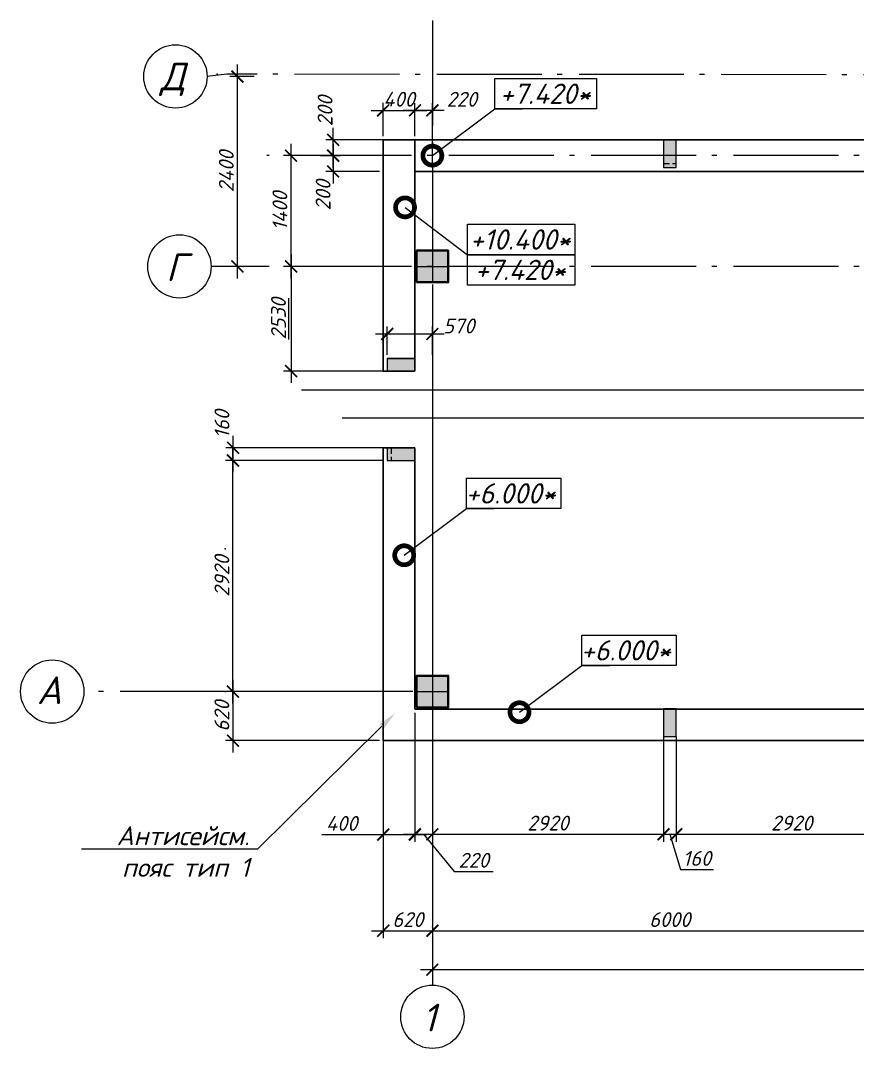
# Model space of a CAD drawing. Header units: millimetres. Extents: x -238377 to 196118, y -123284 to 30177.
# Drawn here: x -118724 to -108152, y -101892 to -88905 of the extents above; entities that cross this region are included whole.
import ezdxf
from ezdxf import colors
from ezdxf.entities.mleader import LeaderData, LeaderLine
from ezdxf.enums import TextEntityAlignment as Align
from ezdxf.math import Vec2, Vec3

# ---------------------------------------------------------------- set-up
doc = ezdxf.new("R2010")
doc.units = ezdxf.units.MM
doc.header["$MEASUREMENT"] = 0
for name, pattern in [('Double Dashed', [1797.222233, 1325, -211.666656, 63.333344, -197.222233]), ('IWC-GIB-5-NPK-M2-A-5-A1-2100$0$HIDDEN', [9.525, 6.35, -3.175]), ('штриховаяX2', [38.1, 25.4, -12.7])]:
    doc.linetypes.add(name, pattern=pattern)
doc.layers.get('0').update_dxf_attribs({"lineweight": 5})
doc.layers.add('#Hatch', color=7, linetype='Continuous', lineweight=5, true_color=0x4d4d4d)
for name, color, linetype, lineweight in [('#Бетон', 10, 'Continuous', 15), ('#Выноски', 150, 'Continuous', 15), ('#Оси', 7, 'Continuous', 5), ('#размеры', 7, 'Continuous', 5), ('колонны_Ном._пера__94', 252, 'Continuous', 13), ('колонны_Ном._пера__99', 7, 'Continuous', 40), ('оси_Ном._пера__96', 7, 'Continuous', 5), ('оси_Ном._пера__97', 7, 'Continuous', 20)]:
    doc.layers.add(name, color=color, linetype=linetype, lineweight=lineweight)
for name, color, linetype in [('#стены наруж', 7, 'Continuous'), ('колонны', 7, 'Continuous'), ('текст', 7, 'Continuous')]:
    doc.layers.add(name, color=color, linetype=linetype)
doc.styles.add('STEP PR', font='isocpeui.ttf')
doc.dimstyles.new('SPDS', dxfattribs={"dimscale": 10, "dimtxt": 2.5, "dimasz": 2, "dimexe": 1.25, "dimexo": 0.625, "dimtad": 1, "dimdec": 0, "dimrnd": 0.001, "dimtxsty": 'STEP PR', "dimblk": 'ARCHTICK', "dimcen": 2.5, "dimdle": 2, "dimclrd": 256, "dimclre": 256, "dimclrt": 7, "dimadec": 0, "dimazin": 2, "dimtfac": 0.75, "dimtdec": 0, "dimtmove": 1, "dimatfit": 3, "dimfxl": 1, "dimtolj": 1, "dimarcsym": 1})

# ---------------------------------------------------------------- blocks, each defined once
blk = doc.blocks.new('_ArchTick')
at = {"color": 0, "linetype": 'ByBlock', "const_width": 0.15}
blk.add_lwpolyline([(-0.5, -0.5), (0.5, 0.5)], dxfattribs=at)
blk = doc.blocks.new('*D400')
at = {"layer": '#размеры', "lineweight": -2, "transparency": 16777216}
for p, q in [((-115985, -92162), (-115985, -89462)), ((-115771, -89612), (-116079, -89612)), ((-115815, -92012), (-116079, -92012))]:
    blk.add_line(p, q, dxfattribs=at)
at = {"layer": 'Defpoints', "color": 0, "transparency": 16777216}
for p in [(-115985, -89612), (-115724, -89612), (-115769, -92012)]:
    blk.add_point(p, dxfattribs=at)
at = {"layer": '#размеры', "lineweight": -2, "transparency": 16777216, "xscale": 150, "yscale": 150, "zscale": 150}
for p, rotation in [((-115985, -89612), 90), ((-115985, -92012), 270)]:
    blk.add_blockref('_ArchTick', p, dxfattribs=dict(at, rotation=rotation))
at = {"layer": '#размеры', "color": 7, "transparency": 16777216, "insert": (-116125, -90812), "char_height": 187.5, "attachment_point": 5, "rotation": 90, "style": 'STEP PR'}
blk.add_mtext('\\A1;2400', dxfattribs=at)
blk = doc.blocks.new('Колонна_15_1', base_point=(22379, 71856))
at = {"layer": 'колонны_Ном._пера__94', "linetype": 'Continuous', "true_color": 0x7d7d7d}
blk.add_hatch(color=8, dxfattribs=at).paths.add_polyline_path([(22179, 71647), (22579, 71647), (22579, 72047), (22179, 72047)])
blk.add_hatch(color=8, dxfattribs=at).paths.add_polyline_path([(22179, 71647), (22579, 71647), (22579, 72047), (22179, 72047)])
at = {"layer": 'колонны_Ном._пера__99', "linetype": 'Continuous', "flags": 128}
blk.add_lwpolyline([(22179, 71647), (22579, 71647), (22579, 72047), (22179, 72047)], close=True, dxfattribs=at)
at = {"layer": 'колонны_Ном._пера__99', "color": 8, "linetype": 'Continuous', "true_color": 0x737373, "flags": 128}
blk.add_lwpolyline([(22179, 71647), (22579, 71647), (22579, 72047), (22179, 72047)], close=True, dxfattribs=at)
at = {"layer": 'оси_Ном._пера__96', "color": 253, "lineweight": 5, "true_color": 0x9c9c9c}
for points in [[(22379, 72047), (22379, 71647)], [(22379, 72047), (22379, 71647)], [(22179, 71847), (22579, 71847)], [(22179, 71847), (22579, 71847)]]:
    blk.add_lwpolyline(points, dxfattribs=at)
blk = doc.blocks.new('*U409')
at = {"color": 0, "linetype": 'ByBlock', "lineweight": -2}
blk.add_line((208.491, 0), (104.871, 0), dxfattribs=at)
blk = doc.blocks.new('*D399')
at = {"layer": '#размеры', "lineweight": -2, "transparency": 16777216}
for p, q in [((-115307, -92162), (-115307, -90462)), ((-114189, -90612), (-115401, -90612)), ((-114189, -92012), (-115401, -92012))]:
    blk.add_line(p, q, dxfattribs=at)
at = {"layer": 'Defpoints', "color": 0, "transparency": 16777216}
for p in [(-115307, -90612), (-114142, -90612), (-114142, -92012)]:
    blk.add_point(p, dxfattribs=at)
at = {"layer": '#размеры', "lineweight": -2, "transparency": 16777216, "xscale": 150, "yscale": 150, "zscale": 150}
for p, rotation in [((-115307, -90612), 90), ((-115307, -92012), 270)]:
    blk.add_blockref('_ArchTick', p, dxfattribs=dict(at, rotation=rotation))
at = {"layer": '#размеры', "color": 7, "transparency": 16777216, "insert": (-115448, -91312), "char_height": 187.5, "attachment_point": 5, "rotation": 90, "style": 'STEP PR'}
blk.add_mtext('\\A1;1400', dxfattribs=at)
blk = doc.blocks.new('*D401')
at = {"layer": '#размеры', "lineweight": -2, "transparency": 16777216}
for p, q in [((-114775, -90762), (-114775, -90262)), ((-113789, -90412), (-114868, -90412)), ((-114934, -90612), (-114681, -90612))]:
    blk.add_line(p, q, dxfattribs=at)
at = {"layer": 'Defpoints', "color": 0, "transparency": 16777216}
for p in [(-114775, -90412), (-113742, -90412), (-114981, -90612)]:
    blk.add_point(p, dxfattribs=at)
at = {"layer": '#размеры', "lineweight": -2, "transparency": 16777216, "xscale": 150, "yscale": 150, "zscale": 150}
for p, rotation in [((-114775, -90412), 90), ((-114775, -90612), 270)]:
    blk.add_blockref('_ArchTick', p, dxfattribs=dict(at, rotation=rotation))
at = {"layer": '#размеры', "color": 7, "transparency": 16777216, "insert": (-114877, -90049), "char_height": 187.5, "attachment_point": 5, "rotation": 90, "style": 'STEP PR'}
blk.add_mtext('\\A1;200', dxfattribs=at)
blk = doc.blocks.new('*D402')
at = {"layer": '#размеры', "lineweight": -2, "transparency": 16777216}
for p, q in [((-114775, -90462), (-114775, -90962)), ((-114189, -90612), (-114868, -90612)), ((-114189, -90812), (-114868, -90812))]:
    blk.add_line(p, q, dxfattribs=at)
at = {"layer": 'Defpoints', "color": 0, "transparency": 16777216}
for p in [(-114142, -90612), (-114775, -90812), (-114142, -90812)]:
    blk.add_point(p, dxfattribs=at)
at = {"layer": '#размеры', "lineweight": -2, "transparency": 16777216, "xscale": 150, "yscale": 150, "zscale": 150}
for p, rotation in [((-114775, -90612), 90), ((-114775, -90812), 270)]:
    blk.add_blockref('_ArchTick', p, dxfattribs=dict(at, rotation=rotation))
at = {"layer": '#размеры', "color": 7, "transparency": 16777216, "insert": (-114902, -91113), "char_height": 187.5, "attachment_point": 5, "rotation": 90, "style": 'STEP PR'}
blk.add_mtext('\\A1;200', dxfattribs=at)
blk = doc.blocks.new('*D403')
at = {"layer": '#размеры', "lineweight": -2, "transparency": 16777216}
for p, q in [((-113522, -93617), (-113522, -100499)), ((-107522, -93617), (-107522, -100499)), ((-113672, -100405), (-107372, -100405))]:
    blk.add_line(p, q, dxfattribs=at)
at = {"layer": 'Defpoints', "color": 0, "transparency": 16777216}
for p in [(-113522, -93570), (-107522, -93570), (-107522, -100405)]:
    blk.add_point(p, dxfattribs=at)
at = {"layer": '#размеры', "lineweight": -2, "transparency": 16777216, "xscale": 150, "yscale": 150, "zscale": 150, "rotation": 180}
blk.add_blockref('_ArchTick', (-113522, -100405), dxfattribs=at)
at = {"layer": '#размеры', "lineweight": -2, "transparency": 16777216, "xscale": 150, "yscale": 150, "zscale": 150}
blk.add_blockref('_ArchTick', (-107522, -100405), dxfattribs=at)
at = {"layer": '#размеры', "color": 7, "transparency": 16777216, "insert": (-110522, -100264), "char_height": 187.5, "attachment_point": 5, "style": 'STEP PR'}
blk.add_mtext('\\A1;6000', dxfattribs=at)
blk = doc.blocks.new('*D408')
at = {"layer": '#размеры', "lineweight": -2, "transparency": 16777216}
for p, q in [((-113522, -92259), (-113522, -100989)), ((-83522, -92259), (-83522, -100989)), ((-113672, -100896), (-83372, -100896))]:
    blk.add_line(p, q, dxfattribs=at)
at = {"layer": 'Defpoints', "color": 0, "transparency": 16777216}
for p in [(-113522, -92212), (-83522, -92212), (-83522, -100896)]:
    blk.add_point(p, dxfattribs=at)
at = {"layer": '#размеры', "lineweight": -2, "transparency": 16777216, "xscale": 150, "yscale": 150, "zscale": 150, "rotation": 180}
blk.add_blockref('_ArchTick', (-113522, -100896), dxfattribs=at)
at = {"layer": '#размеры', "lineweight": -2, "transparency": 16777216, "xscale": 150, "yscale": 150, "zscale": 150}
blk.add_blockref('_ArchTick', (-83522, -100896), dxfattribs=at)
at = {"layer": '#размеры', "color": 7, "transparency": 16777216, "insert": (-98522, -100755), "char_height": 187.5, "attachment_point": 5, "style": 'STEP PR'}
blk.add_mtext('\\A1;30000', dxfattribs=at)
blk = doc.blocks.new('_DotSmall')
at = {"color": 0, "linetype": 'ByBlock', "const_width": 0.5}
blk.add_lwpolyline([(-0.0625, 0, 1), (0.0625, 0, 1)], format="xyb", close=True, dxfattribs=at)
blk = doc.blocks.new('сердечник160х300')
at = {"layer": '#Hatch', "true_color": 0xa6a6a6}
h = blk.add_hatch(color=253, dxfattribs=at)
h.dxf.hatch_style = 1
h.paths.add_polyline_path([(80, 150), (-80, 150), (-80, -198), (80, -198)])
at = {"layer": '#Бетон'}
blk.add_lwpolyline([(80, -200), (80, 150), (-80, 150), (-80, -200)], close=True, dxfattribs=at)
blk = doc.blocks.new('*D410')
at = {"layer": '#размеры', "lineweight": -2, "transparency": 16777216}
for p, q in [((-113742, -90365), (-113742, -89947)), ((-113522, -90765), (-113522, -89947)), ((-113372, -90040), (-113892, -90040))]:
    blk.add_line(p, q, dxfattribs=at)
at = {"layer": 'Defpoints', "color": 0, "transparency": 16777216}
for p in [(-113742, -90040), (-113742, -90412), (-113522, -90812)]:
    blk.add_point(p, dxfattribs=at)
at = {"layer": '#размеры', "lineweight": -2, "transparency": 16777216, "xscale": 150, "yscale": 150, "zscale": 150, "rotation": 180}
blk.add_blockref('_ArchTick', (-113742, -90040), dxfattribs=at)
at = {"layer": '#размеры', "lineweight": -2, "transparency": 16777216, "xscale": 150, "yscale": 150, "zscale": 150}
blk.add_blockref('_ArchTick', (-113522, -90040), dxfattribs=at)
at = {"layer": '#размеры', "color": 7, "transparency": 16777216, "insert": (-113150, -89900), "char_height": 187.5, "attachment_point": 5, "style": 'STEP PR'}
blk.add_mtext('\\A1;220', dxfattribs=at)
blk = doc.blocks.new('*D764')
at = {"layer": '#размеры', "lineweight": -2, "transparency": 16777216}
for p, q in [((-114143, -90365), (-114142, -89946)), ((-113743, -90365), (-113742, -89947)), ((-114293, -90040), (-113592, -90041))]:
    blk.add_line(p, q, dxfattribs=at)
at = {"layer": 'Defpoints', "color": 0, "transparency": 16777216}
for p in [(-113742, -90040), (-114143, -90412), (-113743, -90412)]:
    blk.add_point(p, dxfattribs=at)
at = {"layer": '#размеры', "lineweight": -2, "transparency": 16777216, "xscale": 150, "yscale": 150, "zscale": 150}
for p, rotation in [((-114143, -90040), 179.906848446822), ((-113742, -90040), 359.9068484468221)]:
    blk.add_blockref('_ArchTick', p, dxfattribs=dict(at, rotation=rotation))
at = {"layer": '#размеры', "color": 7, "transparency": 16777216, "insert": (-113942, -89899), "char_height": 187.5, "attachment_point": 5, "rotation": 359.9068, "style": 'STEP PR'}
blk.add_mtext('\\A1;400', dxfattribs=at)
blk = doc.blocks.new('*D765')
at = {"layer": '#размеры', "lineweight": -2, "transparency": 16777216}
for p, q in [((-115307, -91862), (-115307, -93484)), ((-114189, -92012), (-115401, -92012)), ((-114139, -93334), (-115401, -93334))]:
    blk.add_line(p, q, dxfattribs=at)
at = {"layer": 'Defpoints', "color": 0, "transparency": 16777216}
for p in [(-114142, -92012), (-115307, -93334), (-114092, -93334)]:
    blk.add_point(p, dxfattribs=at)
at = {"layer": '#размеры', "lineweight": -2, "transparency": 16777216, "xscale": 150, "yscale": 150, "zscale": 150}
for p, rotation in [((-115307, -92012), 90), ((-115307, -93334), 270)]:
    blk.add_blockref('_ArchTick', p, dxfattribs=dict(at, rotation=rotation))
at = {"layer": '#размеры', "color": 7, "transparency": 16777216, "insert": (-115466, -92673), "char_height": 187.5, "attachment_point": 5, "rotation": 90, "style": 'STEP PR'}
blk.add_mtext('\\A1;\\L2530', dxfattribs=at)
blk = doc.blocks.new('*D766')
at = {"layer": '#размеры', "lineweight": -2, "transparency": 16777216}
for p, q in [((-114092, -93127), (-114092, -92771)), ((-113522, -93127), (-113522, -92771)), ((-114242, -92865), (-113372, -92865))]:
    blk.add_line(p, q, dxfattribs=at)
at = {"layer": 'Defpoints', "color": 0, "transparency": 16777216}
for p in [(-113522, -92865), (-114092, -93174), (-113522, -93174)]:
    blk.add_point(p, dxfattribs=at)
at = {"layer": '#размеры', "lineweight": -2, "transparency": 16777216, "xscale": 150, "yscale": 150, "zscale": 150, "rotation": 180}
blk.add_blockref('_ArchTick', (-114092, -92865), dxfattribs=at)
at = {"layer": '#размеры', "lineweight": -2, "transparency": 16777216, "xscale": 150, "yscale": 150, "zscale": 150}
blk.add_blockref('_ArchTick', (-113522, -92865), dxfattribs=at)
at = {"layer": '#размеры', "color": 7, "transparency": 16777216, "insert": (-113188, -92764), "char_height": 187.5, "attachment_point": 5, "style": 'STEP PR'}
blk.add_mtext('\\A1;570', dxfattribs=at)
blk = doc.blocks.new('*U773')
at = {"color": 0, "linetype": 'ByBlock', "lineweight": -2}
blk.add_line((195.091, 0), (98.171, 0), dxfattribs=at)
blk = doc.blocks.new('*D774')
at = {"layer": '#размеры', "lineweight": -2, "transparency": 16777216}
for p, q in [((-116041, -97533), (-116041, -94313)), ((-114139, -94463), (-116134, -94463)), ((-113769, -97383), (-116134, -97383))]:
    blk.add_line(p, q, dxfattribs=at)
at = {"layer": 'Defpoints', "color": 0, "transparency": 16777216}
for p in [(-116041, -94463), (-114092, -94463), (-113722, -97383)]:
    blk.add_point(p, dxfattribs=at)
at = {"layer": '#размеры', "lineweight": -2, "transparency": 16777216, "xscale": 150, "yscale": 150, "zscale": 150}
for p, rotation in [((-116041, -94463), 90), ((-116041, -97383), 270)]:
    blk.add_blockref('_ArchTick', p, dxfattribs=dict(at, rotation=rotation))
at = {"layer": '#размеры', "color": 7, "transparency": 16777216, "insert": (-116181, -95923), "char_height": 187.5, "attachment_point": 5, "rotation": 90, "style": 'STEP PR'}
blk.add_mtext('\\A1;2920', dxfattribs=at)
blk = doc.blocks.new('*D776')
at = {"layer": '#размеры', "lineweight": -2, "transparency": 16777216}
for p, q in [((-116041, -97233), (-116041, -98153)), ((-113769, -97383), (-116134, -97383)), ((-114189, -98003), (-116134, -98003))]:
    blk.add_line(p, q, dxfattribs=at)
at = {"layer": 'Defpoints', "color": 0, "transparency": 16777216}
for p in [(-113722, -97383), (-116041, -98003), (-114142, -98003)]:
    blk.add_point(p, dxfattribs=at)
at = {"layer": '#размеры', "lineweight": -2, "transparency": 16777216, "xscale": 150, "yscale": 150, "zscale": 150}
for p, rotation in [((-116041, -97383), 90), ((-116041, -98003), 270)]:
    blk.add_blockref('_ArchTick', p, dxfattribs=dict(at, rotation=rotation))
at = {"layer": '#размеры', "color": 7, "transparency": 16777216, "insert": (-116181, -97693), "char_height": 187.5, "attachment_point": 5, "rotation": 90, "style": 'STEP PR'}
blk.add_mtext('\\A1;620', dxfattribs=at)
blk = doc.blocks.new('*D777')
at = {"layer": '#размеры', "lineweight": -2, "transparency": 16777216}
for p, q in [((-114142, -98050), (-114142, -100499)), ((-113522, -98250), (-113522, -100499)), ((-114292, -100405), (-113372, -100405))]:
    blk.add_line(p, q, dxfattribs=at)
at = {"layer": 'Defpoints', "color": 0, "transparency": 16777216}
for p in [(-114142, -98003), (-113522, -98203), (-113522, -100405)]:
    blk.add_point(p, dxfattribs=at)
at = {"layer": '#размеры', "lineweight": -2, "transparency": 16777216, "xscale": 150, "yscale": 150, "zscale": 150, "rotation": 180}
blk.add_blockref('_ArchTick', (-114142, -100405), dxfattribs=at)
at = {"layer": '#размеры', "lineweight": -2, "transparency": 16777216, "xscale": 150, "yscale": 150, "zscale": 150}
blk.add_blockref('_ArchTick', (-113522, -100405), dxfattribs=at)
at = {"layer": '#размеры', "color": 7, "transparency": 16777216, "insert": (-113832, -100264), "char_height": 187.5, "attachment_point": 5, "style": 'STEP PR'}
blk.add_mtext('\\A1;620', dxfattribs=at)
blk = doc.blocks.new('*D778')
at = {"layer": '#размеры', "lineweight": -2, "transparency": 16777216}
for p, q in [((-116039, -94613), (-116039, -94153)), ((-114139, -94303), (-116133, -94303)), ((-114139, -94463), (-116133, -94463))]:
    blk.add_line(p, q, dxfattribs=at)
at = {"layer": 'Defpoints', "color": 0, "transparency": 16777216}
for p in [(-116039, -94303), (-114092, -94303), (-114092, -94463)]:
    blk.add_point(p, dxfattribs=at)
at = {"layer": '#размеры', "lineweight": -2, "transparency": 16777216, "xscale": 150, "yscale": 150, "zscale": 150}
for p, rotation in [((-116039, -94303), 90), ((-116039, -94463), 270)]:
    blk.add_blockref('_ArchTick', p, dxfattribs=dict(at, rotation=rotation))
at = {"layer": '#размеры', "color": 7, "transparency": 16777216, "insert": (-116180, -94006), "char_height": 187.5, "attachment_point": 5, "rotation": 90, "style": 'STEP PR'}
blk.add_mtext('\\A1;160', dxfattribs=at)
blk = doc.blocks.new('*D779')
at = {"layer": '#размеры', "lineweight": -2, "transparency": 16777216}
for p, q in [((-113522, -97711), (-113522, -99280)), ((-110602, -97950), (-110602, -99280)), ((-113672, -99186), (-110452, -99186))]:
    blk.add_line(p, q, dxfattribs=at)
at = {"layer": 'Defpoints', "color": 0, "transparency": 16777216}
for p in [(-113522, -97664), (-110602, -97903), (-110602, -99186)]:
    blk.add_point(p, dxfattribs=at)
at = {"layer": '#размеры', "lineweight": -2, "transparency": 16777216, "xscale": 150, "yscale": 150, "zscale": 150, "rotation": 180}
blk.add_blockref('_ArchTick', (-113522, -99186), dxfattribs=at)
at = {"layer": '#размеры', "lineweight": -2, "transparency": 16777216, "xscale": 150, "yscale": 150, "zscale": 150}
blk.add_blockref('_ArchTick', (-110602, -99186), dxfattribs=at)
at = {"layer": '#размеры', "color": 7, "transparency": 16777216, "insert": (-112062, -99045), "char_height": 187.5, "attachment_point": 5, "style": 'STEP PR'}
blk.add_mtext('\\A1;2920', dxfattribs=at)
blk = doc.blocks.new('*D780')
at = {"layer": '#размеры', "lineweight": -2, "transparency": 16777216}
for p, q in [((-110602, -97950), (-110602, -99280)), ((-110442, -97950), (-110442, -99280)), ((-110752, -99186), (-110292, -99186)), ((-110522, -99186), (-110388, -99631)), ((-110388, -99631), (-109970, -99631))]:
    blk.add_line(p, q, dxfattribs=at)
at = {"layer": 'Defpoints', "color": 0, "transparency": 16777216}
for p in [(-110602, -97903), (-110442, -97903), (-110442, -99186)]:
    blk.add_point(p, dxfattribs=at)
at = {"layer": '#размеры', "lineweight": -2, "transparency": 16777216, "xscale": 150, "yscale": 150, "zscale": 150, "rotation": 180}
blk.add_blockref('_ArchTick', (-110602, -99186), dxfattribs=at)
at = {"layer": '#размеры', "lineweight": -2, "transparency": 16777216, "xscale": 150, "yscale": 150, "zscale": 150}
blk.add_blockref('_ArchTick', (-110442, -99186), dxfattribs=at)
at = {"layer": '#размеры', "color": 7, "transparency": 16777216, "insert": (-110179, -99491), "char_height": 187.5, "attachment_point": 5, "style": 'STEP PR'}
blk.add_mtext('\\A1;160', dxfattribs=at)
blk = doc.blocks.new('*D793')
at = {"layer": '#размеры', "lineweight": -2, "transparency": 16777216}
for p, q in [((-110442, -97950), (-110442, -99280)), ((-107522, -98429), (-107522, -99280)), ((-110592, -99186), (-107372, -99186))]:
    blk.add_line(p, q, dxfattribs=at)
at = {"layer": 'Defpoints', "color": 0, "transparency": 16777216}
for p in [(-110442, -97903), (-107522, -98382), (-107522, -99186)]:
    blk.add_point(p, dxfattribs=at)
at = {"layer": '#размеры', "lineweight": -2, "transparency": 16777216, "xscale": 150, "yscale": 150, "zscale": 150, "rotation": 180}
blk.add_blockref('_ArchTick', (-110442, -99186), dxfattribs=at)
at = {"layer": '#размеры', "lineweight": -2, "transparency": 16777216, "xscale": 150, "yscale": 150, "zscale": 150}
blk.add_blockref('_ArchTick', (-107522, -99186), dxfattribs=at)
at = {"layer": '#размеры', "color": 7, "transparency": 16777216, "insert": (-108982, -99045), "char_height": 187.5, "attachment_point": 5, "style": 'STEP PR'}
blk.add_mtext('\\A1;2920', dxfattribs=at)
blk = doc.blocks.new('*D794')
at = {"layer": '#размеры', "lineweight": -2, "transparency": 16777216}
for p, q in [((-114142, -97430), (-114142, -99283)), ((-113742, -97650), (-113742, -99283)), ((-114917, -99190), (-114142, -99190)), ((-114292, -99190), (-113592, -99190))]:
    blk.add_line(p, q, dxfattribs=at)
at = {"layer": 'Defpoints', "color": 0, "transparency": 16777216}
for p in [(-114142, -97383), (-113742, -97603), (-113742, -99190)]:
    blk.add_point(p, dxfattribs=at)
at = {"layer": '#размеры', "lineweight": -2, "transparency": 16777216, "xscale": 150, "yscale": 150, "zscale": 150, "rotation": 180}
blk.add_blockref('_ArchTick', (-114142, -99190), dxfattribs=at)
at = {"layer": '#размеры', "lineweight": -2, "transparency": 16777216, "xscale": 150, "yscale": 150, "zscale": 150}
blk.add_blockref('_ArchTick', (-113742, -99190), dxfattribs=at)
at = {"layer": '#размеры', "color": 7, "transparency": 16777216, "insert": (-114667, -99049), "char_height": 187.5, "attachment_point": 5, "style": 'STEP PR'}
blk.add_mtext('\\A1;400', dxfattribs=at)
blk = doc.blocks.new('*D795')
at = {"layer": '#размеры', "lineweight": -2, "transparency": 16777216}
for p, q in [((-113742, -97828), (-113742, -99280)), ((-113522, -97828), (-113522, -99280)), ((-113892, -99186), (-113372, -99186)), ((-113632, -99186), (-113245, -99656)), ((-113245, -99656), (-112753, -99656))]:
    blk.add_line(p, q, dxfattribs=at)
at = {"layer": 'Defpoints', "color": 0, "transparency": 16777216}
for p in [(-113742, -97781), (-113522, -97781), (-113522, -99186)]:
    blk.add_point(p, dxfattribs=at)
at = {"layer": '#размеры', "lineweight": -2, "transparency": 16777216, "xscale": 150, "yscale": 150, "zscale": 150, "rotation": 180}
blk.add_blockref('_ArchTick', (-113742, -99186), dxfattribs=at)
at = {"layer": '#размеры', "lineweight": -2, "transparency": 16777216, "xscale": 150, "yscale": 150, "zscale": 150}
blk.add_blockref('_ArchTick', (-113522, -99186), dxfattribs=at)
at = {"layer": '#размеры', "color": 7, "transparency": 16777216, "insert": (-112999, -99515), "char_height": 187.5, "attachment_point": 5, "style": 'STEP PR'}
blk.add_mtext('\\A1;220', dxfattribs=at)

msp = doc.modelspace()

# ---------------------------------------------------------------- linework, layer by layer
at = {"layer": '#Бетон', "linetype": 'штриховаяX2', "lineweight": 9, "ltscale": 3}
for points in [[(-110442.1, -90711.6), (-110442.1, -90411.6), (-110602.1, -90411.6), (-110602.1, -90711.6)], [(-113741.9, -94302.7), (-114041.9, -94302.7), (-114041.9, -94462.7), (-113741.9, -94462.7)]]:
    msp.add_lwpolyline(points, close=True, dxfattribs=at)
at = {"layer": '#размеры', "color": 20, "linetype": 'IWC-GIB-5-NPK-M2-A-5-A1-2100$0$HIDDEN', "lineweight": 5, "ltscale": 30}
msp.add_lwpolyline([(-114691.2, -90926.3), (-114691.2, -90927.9)], dxfattribs=at)
at = {"layer": '#стены наруж', "lineweight": 30}
for p, q in [((-113742.2, -94302.7), (-114142.2, -94302.7)), ((-114142.2, -94302.7), (-114142.2, -97602.7)), ((-113741.9, -97602.7), (-113742.2, -94302.7)), ((-113741.9, -97602.7), (-113741.9, -96788.5)), ((-114141.9, -97602.7), (-114141.9, -98002.7)), ((-83221.6, -97602.7), (-113741.9, -97605.4)), ((-114141.9, -98002.7), (-83221.6, -98002.7))]:
    msp.add_line(p, q, dxfattribs=at)
for points in [[(-114142.2, -90811.6), (-114142.2, -90411.6)], [(-83222, -90411.7), (-83222, -90411.7), (-83222, -90411.7), (-83222, -90411.7), (-83222, -90411.7), (-114142.2, -90411.7)], [(-113742.2, -90811.7), (-83222, -90811.7), (-83222, -90411.7)], [(-113742.2, -90411.7), (-113742.2, -93333.8)], [(-114142.2, -90811.6), (-114142.2, -93333.8)], [(-114142.2, -93333.8), (-113742.2, -93333.8)]]:
    msp.add_lwpolyline(points, dxfattribs=at)
at = {"color": 1, "lineweight": 30}
for points in [[(-114092.2, -93173.8), (-113742.2, -93173.8)], [(-114092.2, -94302.7), (-113742.2, -94302.7)]]:
    msp.add_lwpolyline(points, dxfattribs=at)
at = {"layer": 'Defpoints', "color": 8, "linetype": 'штриховаяX2', "lineweight": 5, "ltscale": 5, "true_color": 0x737373, "const_width": 0.5}
for points in [[(-113322.2, -91811.6), (-95727.5, -91811.6), (-95727.5, -92211.6), (-113322.2, -92211.6)], [(-113321.9, -97182.7), (-83721.9, -97182.7), (-83721.9, -97582.7), (-113321.9, -97582.7)]]:
    msp.add_lwpolyline(points, close=True, dxfattribs=at)
at = {"layer": 'оси_Ном._пера__96', "linetype": 'Double Dashed', "lineweight": 5}
for p, q in [((-113521.9, -88905.1), (-113521.9, -100461.1)), ((-116141, -97382.7), (-117924.2, -97382.7)), ((-113521.9, -100356.1), (-113521.9, -101092.1))]:
    msp.add_line(p, q, dxfattribs=at)
at = {"layer": 'оси_Ном._пера__96', "linetype": 'Double Dashed'}
for p, q in [((-116120.1, -89583.6), (-116367.6, -89611.6)), ((-81588.3, -89611.6), (-116120.1, -89583.6)), ((-83231.5, -90611.6), (-115612.2, -90611.6)), ((-115912.3, -92011.6), (-116317.1, -92011.6)), ((-83231.5, -92011.6), (-115912.3, -92011.6))]:
    msp.add_line(p, q, dxfattribs=at)
for p in [(-116238.6, -89583.6), (-116238.6, -89583.6), (-115912.3, -92011.6), (-115912.3, -92011.6), (-116141, -95579.5), (-116141, -95579.5), (-116141, -97382.7), (-116141, -97382.7), (-113521.9, -100356.1), (-113521.9, -100356.1)]:
    msp.add_point(p, dxfattribs=at)
at = {"layer": 'оси_Ном._пера__97', "linetype": 'Continuous'}
for centre, major_axis, start_param, end_param in [((-116767.6, -89611.6), (-282.8, 282.8), 0.7853982, 7.0685835), ((-116717.1, -92011.6), (-282.8, 282.8), 0.7853982, 7.0685835), ((-118324.2, -97382.7), (282.8, 282.8), 2.3561945, 8.6393798), ((-113521.9, -101492.1), (282.8, 282.8), 3.9269908, 10.2101761)]:
    msp.add_ellipse(centre, major_axis=major_axis, ratio=1, start_param=start_param, end_param=end_param, dxfattribs=at)
at = {"layer": 'текст'}
for points in [[(-112734.8, -89637.9), (-111447.5, -89637.9), (-111447.5, -90021.9), (-112734.8, -90021.9), (-112734.8, -89637.9)], [(-113080.1, -91479.2), (-111723, -91479.2), (-111723, -91863.2), (-113080.1, -91863.2), (-113080.1, -91479.2)], [(-113080.1, -91863.2), (-111723, -91863.2), (-111723, -92247.2), (-113080.1, -92247.2), (-113080.1, -91863.2)], [(-113090.5, -94687.2), (-111898, -94687.2), (-111898, -95071.2), (-113090.5, -95071.2), (-113090.5, -94687.2)], [(-111634.2, -96670.3), (-110441.7, -96670.3), (-110441.7, -97054.3), (-111634.2, -97054.3), (-111634.2, -96670.3)]]:
    msp.add_lwpolyline(points, dxfattribs=at)

# ---------------------------------------------------------------- block references
at = {"layer": '#размеры'}
for p in [(-110522.1, -90561.6), (-110521.8, -97752.7)]:
    msp.add_blockref('сердечник160х300', p, dxfattribs=at)
at = {"layer": '#стены наруж', "lineweight": 30, "rotation": 90}
for p in [(-113942.2, -93253.8), (-113942.2, -94382.7)]:
    msp.add_blockref('сердечник160х300', p, dxfattribs=at)
at = {"xscale": -160, "yscale": 160, "zscale": 160}
for name, p in [('*U409', (-81817.1, -93570)), ('*U773', (-83448.4, -93923))]:
    msp.add_blockref(name, p, dxfattribs=at)
at = {"layer": 'колонны'}
for p in [(-113521.9, -92002.7), (-113521.9, -97373.8)]:
    msp.add_blockref('Колонна_15_1', p, dxfattribs=at)

# ---------------------------------------------------------------- texts
at = {"layer": '#Оси', "linetype": 'Continuous', "ltscale": 100, "style": 'STEP PR'}
for s, p in [('Д', (-116801.7, -89612)), ('Г', (-116756.8, -92021.2)), ('А', (-118361.8, -97366.5)), ('1', (-113561.6, -101501.7))]:
    msp.add_text(s, height=350, dxfattribs=at).set_placement(p, align=Align.MIDDLE_CENTER)
at = {"layer": 'текст', "style": 'STEP PR'}
for s, p in [('+7.420*', (-112097.6, -89829.9)), ('+10.400*', (-112413, -91671.2)), ('+7.420*', (-112413, -92055.2)), ('+6.000*', (-112535, -94879.2)), ('+6.000*', (-111078.7, -96862.3))]:
    msp.add_text(s, height=256, dxfattribs=at).set_placement(p, align=Align.MIDDLE_CENTER)

# ---------------------------------------------------------------- dimensions: what is measured, and where the dimension line sits
at = {"layer": '#размеры'}
for base, p1, p2, picture, middle in [((-115984.9, -89611.6), (-115768.6, -92011.6), (-115724, -89611.6), '*D400', (-116125.5, -90811.6)), ((-115307, -90611.6), (-114142.2, -92011.6), (-114142.2, -90611.6), '*D399', (-115447.6, -91311.6)), ((-116040.7, -94462.7), (-113721.9, -97382.7), (-114092.2, -94462.7), '*D774', (-116181.3, -95922.7)), ((-116040.7, -98002.7), (-113721.9, -97382.7), (-114141.9, -98002.7), '*D776', (-116181.3, -97692.7))]:
    dim = msp.add_linear_dim(base=base, p1=p1, p2=p2, angle=90, dimstyle='SPDS', override={"dimscale": 75, "dimtxsty": 'STEP PR'}, dxfattribs=at)
    dim.commit()
    dim.dimension.update_dxf_attribs({"geometry": picture, "text_midpoint": middle})
for base, p1, p2, angle, picture, middle in [((-114774.6, -90411.7), (-114980.6, -90611.6), (-113742.2, -90411.7), 90, '*D401', (-114736.5, -90049.2)), ((-113742.2, -90040.4), (-114143.2, -90411.7), (-113742.8, -90411.6), 179.90685, '*D764', (-113942.4, -90040.1)), ((-114774.6, -90811.7), (-114142.2, -90611.6), (-114142.2, -90811.7), 90, '*D402', (-114760.9, -91113)), ((-116039.3, -94302.7), (-114092.2, -94462.7), (-114092.2, -94302.7), 90, '*D778', (-116039.3, -94006.5))]:
    dim = msp.add_linear_dim(base=base, p1=p1, p2=p2, angle=angle, dimstyle='SPDS', override={"dimscale": 75, "dimtxsty": 'STEP PR'}, dxfattribs=at)
    dim.commit()
    dim.dimension.update_dxf_attribs({"geometry": picture, "text_midpoint": middle, "dimtype": 160})
for base, p1, p2, picture, middle in [((-113742.2, -90040.4), (-113521.9, -90811.7), (-113742.2, -90411.6), '*D410', (-113149.7, -90040.4)), ((-113521.9, -92864.6), (-114092.2, -93173.8), (-113521.9, -93173.8), '*D766', (-113188.1, -92906.3)), ((-113741.9, -99189.5), (-114142.2, -97382.7), (-113741.9, -97602.7), '*D794', (-114666.6, -99208.9)), ((-113521.6, -99186.1), (-113741.9, -97781.2), (-113521.6, -97781.2), '*D795', (-113198.4, -99656.1))]:
    dim = msp.add_linear_dim(base=base, p1=p1, p2=p2, dimstyle='SPDS', override={"dimscale": 75, "dimtxsty": 'STEP PR'}, dxfattribs=at)
    dim.commit()
    dim.dimension.update_dxf_attribs({"geometry": picture, "text_midpoint": middle, "dimtype": 160})
dim = msp.add_linear_dim(base=(-115307, -93333.8), p1=(-114142.2, -92011.6), p2=(-114092.2, -93333.8), angle=270, text='%%U2530', dimstyle='SPDS', override={"dimscale": 75, "dimtxsty": 'STEP PR'}, dxfattribs=at)
dim.commit()
dim.dimension.update_dxf_attribs({"geometry": '*D765', "text_midpoint": (-115466.3, -92672.7)})
for base, p1, p2, picture, middle in [((-83521.9, -100895.6), (-113521.9, -92211.6), (-83521.9, -92211.6), '*D408', (-98521.9, -100755)), ((-107521.9, -100404.9), (-113521.9, -93570), (-107521.9, -93570), '*D403', (-110521.9, -100264.3)), ((-110601.8, -99186.1), (-113521.6, -97664.1), (-110601.8, -97902.7), '*D779', (-112061.7, -99045.5)), ((-110441.8, -99186.1), (-110601.8, -97902.7), (-110441.8, -97902.7), '*D780', (-110341.3, -99490.8)), ((-107521.9, -99186.1), (-110441.8, -97902.7), (-107521.9, -98381.7), '*D793', (-108981.9, -99045.5)), ((-113521.6, -100404.9), (-114141.9, -98002.7), (-113521.6, -98202.7), '*D777', (-113831.8, -100264.3))]:
    dim = msp.add_linear_dim(base=base, p1=p1, p2=p2, dimstyle='SPDS', override={"dimscale": 75, "dimtxsty": 'STEP PR'}, dxfattribs=at)
    dim.commit()
    dim.dimension.update_dxf_attribs({"geometry": picture, "text_midpoint": middle})

# ---------------------------------------------------------------- leaders
at = {"layer": '#Выноски'}
ml = msp.add_multileader_mtext('Standard', dxfattribs=at)
ml.set_content('\\A1; ', color=256, style='STEP PR')
ml.set_leader_properties(color=256, linetype='ByLayer', lineweight=-1)
ml.set_arrow_properties(name='DOTSMALL')
ml.build(insert=Vec2(0, 0))
ml.multileader.update_dxf_attribs({"text_left_attachment_type": 6, "text_right_attachment_type": 6, "dogleg_length": 0, "arrow_head_size": 480, "scale": 0.8})
ctx = ml.context
ctx.base_point, ctx.scale, ctx.char_height, ctx.arrow_head_size, ctx.landing_gap_size, ctx.plane_origin = Vec3(-112734.8, -90021.9), 0.8, 480, 480, 200, Vec3(-55824.8, -137656.7)
ctx.left_attachment, ctx.right_attachment, ctx.text_align_type = 6, 6, 1
notes = []
notes.append((ctx, [(0, (1, 1, 0), (-112734.8, -90021.9), (1, 0), 0, [(1, [(-113521.9, -90611.6)], 0, [])])]))
ctx.mtext.insert, ctx.mtext.rotation, ctx.mtext.width, ctx.mtext.defined_height, ctx.mtext.alignment, ctx.mtext.flow_direction = Vec3(-112385.7, -89541.9), 6.2831853, 1386.881, 464.8, 2, 5
ml = msp.add_multileader_mtext('Standard', dxfattribs=at)
ml.set_content('\\A1; ', color=256, style='STEP PR')
ml.set_leader_properties(color=256, linetype='ByLayer', lineweight=-1)
ml.set_arrow_properties(name='DOTSMALL')
ml.build(insert=Vec2(0, 0))
ml.multileader.update_dxf_attribs({"text_left_attachment_type": 6, "text_right_attachment_type": 6, "dogleg_length": 0, "arrow_head_size": 480, "scale": 0.8})
ctx = ml.context
ctx.base_point, ctx.scale, ctx.char_height, ctx.arrow_head_size, ctx.landing_gap_size, ctx.plane_origin = Vec3(-113080.1, -91863.2), 0.8, 480, 480, 200, Vec3(-56170.1, -139498.1)
ctx.left_attachment, ctx.right_attachment, ctx.text_align_type = 6, 6, 1
notes.append((ctx, [(0, (1, 1, 0), (-113080.1, -91863.2), (1, 0), 0, [(1, [(-113867.2, -91265.6)], 0, [])])]))
ctx.mtext.insert, ctx.mtext.rotation, ctx.mtext.width, ctx.mtext.defined_height, ctx.mtext.alignment, ctx.mtext.flow_direction = Vec3(-112731, -91383.2), 6.2831853, 1386.881, 464.8, 2, 5
ml = msp.add_multileader_mtext('Standard', dxfattribs=at)
ml.set_content('\\A1; ', color=256, style='STEP PR')
ml.set_leader_properties(color=256, linetype='ByLayer', lineweight=-1)
ml.set_arrow_properties(name='DOTSMALL')
ml.build(insert=Vec2(0, 0))
ml.multileader.update_dxf_attribs({"text_left_attachment_type": 6, "text_right_attachment_type": 6, "dogleg_length": 0, "arrow_head_size": 480, "scale": 0.8})
ctx = ml.context
ctx.base_point, ctx.scale, ctx.char_height, ctx.arrow_head_size, ctx.landing_gap_size, ctx.plane_origin = Vec3(-113090.5, -95071.2), 0.8, 480, 480, 200, Vec3(-56180.5, -146902.8)
ctx.left_attachment, ctx.right_attachment, ctx.text_align_type = 6, 6, 1
notes.append((ctx, [(0, (1, 1, 0), (-113090.5, -95071.2), (1, 0), 0, [(1, [(-113877.7, -95661)], 0, [])])]))
ctx.mtext.insert, ctx.mtext.rotation, ctx.mtext.width, ctx.mtext.defined_height, ctx.mtext.alignment, ctx.mtext.flow_direction = Vec3(-112741.4, -94591.2), 6.2831853, 1386.881, 464.8, 2, 5
ml = msp.add_multileader_mtext('Standard', dxfattribs=at)
ml.set_content('\\A1; ', color=256, style='STEP PR')
ml.set_leader_properties(color=256, linetype='ByLayer', lineweight=-1)
ml.set_arrow_properties(name='DOTSMALL')
ml.build(insert=Vec2(0, 0))
ml.multileader.update_dxf_attribs({"text_left_attachment_type": 6, "text_right_attachment_type": 6, "dogleg_length": 0, "arrow_head_size": 480, "scale": 0.8})
ctx = ml.context
ctx.base_point, ctx.scale, ctx.char_height, ctx.arrow_head_size, ctx.landing_gap_size, ctx.plane_origin = Vec3(-111634.2, -97054.3), 0.8, 480, 480, 200, Vec3(-54724.2, -148886)
ctx.left_attachment, ctx.right_attachment, ctx.text_align_type = 6, 6, 1
notes.append((ctx, [(0, (1, 1, 0), (-111634.2, -97054.3), (1, 0), 0, [(1, [(-112421.4, -97644.1)], 0, [])])]))
ctx.mtext.insert, ctx.mtext.rotation, ctx.mtext.width, ctx.mtext.defined_height, ctx.mtext.alignment, ctx.mtext.flow_direction = Vec3(-111285.1, -96574.3), 6.2831853, 1386.881, 464.8, 2, 5
ml = msp.add_multileader_mtext('Standard', dxfattribs=at)
ml.set_content('Антисейсм.\\Pпояс{\\A1; тип 1     } ', color=256, style='STEP PR')
ml.set_leader_properties(color=256, linetype='ByLayer', lineweight=-1)
ml.build(insert=Vec2(0, 0))
ml.multileader.update_dxf_attribs({"text_left_attachment_type": 6, "text_right_attachment_type": 6, "dogleg_length": 0, "arrow_head_size": 240})
ctx = ml.context
ctx.base_point, ctx.char_height, ctx.arrow_head_size, ctx.landing_gap_size, ctx.plane_origin = Vec3(-117621.1, -99372.4), 240, 240, 100, Vec3(-106258, -114650.4)
ctx.left_attachment, ctx.right_attachment, ctx.text_align_type = 6, 6, 2
notes.append((ctx, [(1, (1, 1, 0), (-115731.9, -99372.4), (-1, 0), 0, [(0, [(-113993, -97656.2)], 0, [])])]))
ctx.mtext.insert, ctx.mtext.rotation, ctx.mtext.defined_height, ctx.mtext.alignment, ctx.mtext.flow_direction = Vec3(-115831.9, -99084.4), 6.2831853, 130.9, 3, 5
for ctx, leaders in notes:
    for number, flags, end, landing, length, lines in leaders:
        leader = LeaderData()
        leader.index, (leader.has_last_leader_line, leader.has_dogleg_vector, leader.attachment_direction) = number, flags
        leader.last_leader_point, leader.dogleg_vector, leader.dogleg_length = Vec3(end), Vec3(landing), length
        for number, points, colour, breaks in lines:
            line = LeaderLine()
            line.index, line.vertices, line.color, line.breaks = number, Vec3.list(points), colors.encode_raw_color(colour), breaks
            leader.lines.append(line)
        ctx.leaders.append(leader)

doc.saveas('drawing.dxf')
